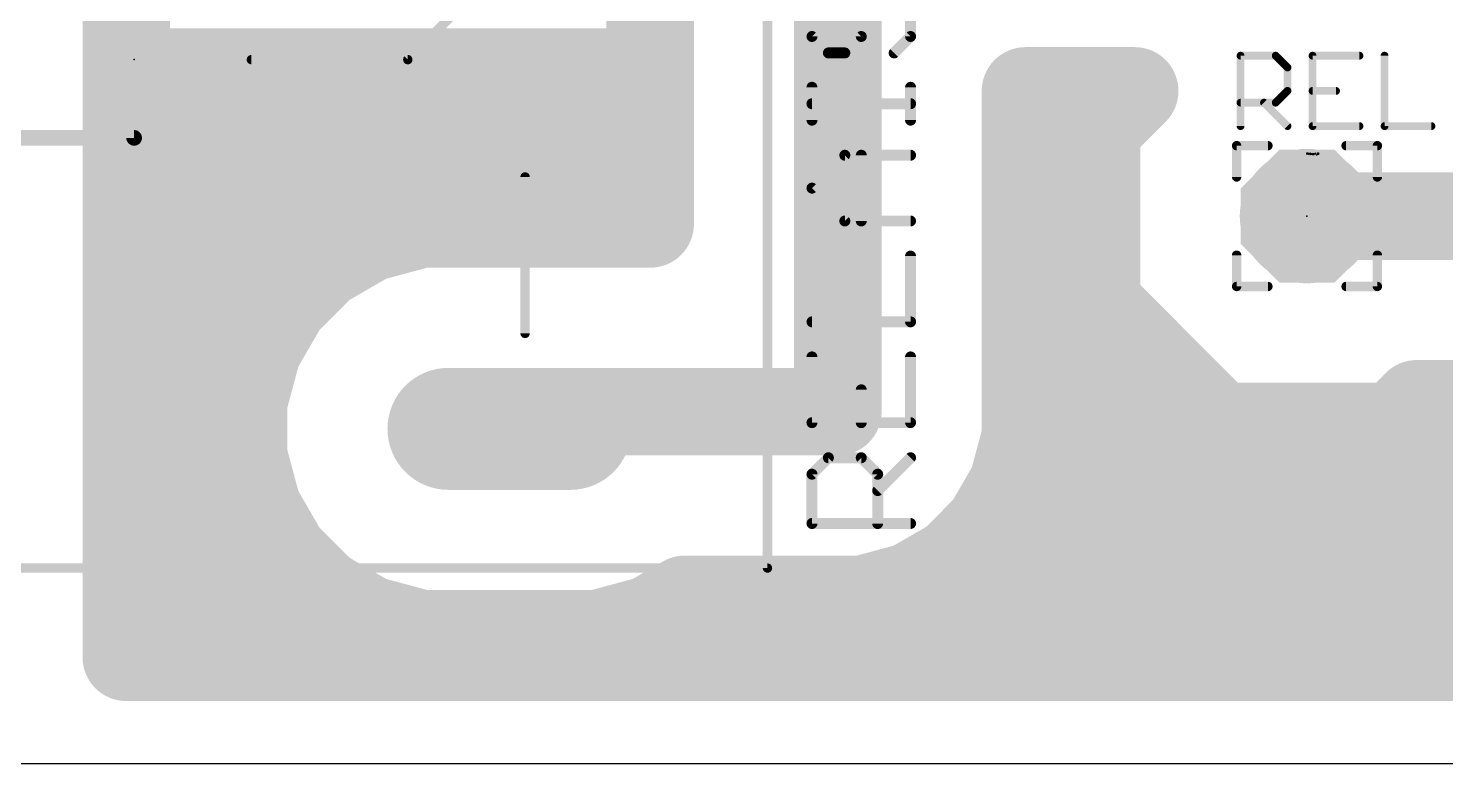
# Model space of a CAD drawing. Extents: x -14 to 150, y -1 to 89.
# Drawn here: x 75.75 to 98.77, y -1.27 to 10.67 of the extents above; entities that cross this region are included whole.
import ezdxf

# ---------------------------------------------------------------- set-up
doc = ezdxf.new("R2010")
doc.units = 0
for name, color, linetype in [('16', 175, 'CONTINUOUS'), ('17', 82, 'CONTINUOUS'), ('20', 7, 'CONTINUOUS'), ('21', 253, 'CONTINUOUS'), ('23', 7, 'CONTINUOUS'), ('25', 253, 'CONTINUOUS'), ('27', 253, 'CONTINUOUS'), ('51', 253, 'CONTINUOUS')]:
    doc.layers.add(name, color=color, linetype=linetype)

# ---------------------------------------------------------------- blocks, each defined once
blk = doc.blocks.new('LONGP100')
at = {"const_width": 1}
blk.add_lwpolyline([(-0.5, 0), (0.5, 0)], dxfattribs=at)
at = {"const_width": 0.5}
for points in [[(-0.5, 0.25, 1), (-0.5, -0.25)], [(0.5, -0.25, 1), (0.5, 0.25)]]:
    blk.add_lwpolyline(points, format="xyb", dxfattribs=at)
blk = doc.blocks.new('OCTAGONP')
at = {"const_width": 0.5}
blk.add_lwpolyline([(-0.25, -0.1036), (-0.25, 0.1036), (-0.1036, 0.25), (0.1036, 0.25), (0.25, 0.1036), (0.25, -0.1036), (0.1036, -0.25), (-0.1036, -0.25), (-0.25, -0.1036), (-0.25, 0.1036)], dxfattribs=at)

msp = doc.modelspace()

# ---------------------------------------------------------------- linework, layer by layer
at = {"layer": '16', "const_width": 1.4224}
for points in [[(77.343, 0.4572), (77.343, 73.7057)], [(85.852, 13.0602), (85.852, 7.493)], [(88.9, 12.7), (88.9, 4.445)], [(77.343, 9.9568), (85.852, 9.9568)], [(91.948, 4.0437), (91.948, 9.652)], [(91.948, 9.652), (93.7206, 9.652)], [(93.7206, 9.652), (93.1037, 9.0351)], [(93.1037, 9.0351), (93.1037, 6.2049)], [(77.343, 8.5344), (85.852, 8.5344)], [(91.948, 8.5344), (93.1037, 8.5344)], [(96.52, 7.62), (100.33, 7.62)], [(82.1373, 7.493), (81.2911, 7.2662)], [(85.852, 7.493), (82.1373, 7.493)], [(81.2911, 7.2662), (80.5323, 6.8282)], [(77.343, 7.112), (81.0239, 7.112)], [(91.948, 7.112), (93.1037, 7.112)], [(80.5323, 6.8282), (79.9128, 6.2087)], [(79.9128, 6.2087), (79.4748, 5.4499)], [(93.1037, 6.2049), (95.1049, 4.2037)], [(77.343, 5.6896), (79.6131, 5.6896)], [(91.948, 5.6896), (93.619, 5.6896)], [(79.4748, 5.4499), (79.248, 4.6037)], [(79.248, 4.6037), (79.248, 3.7275)], [(88.9, 4.445), (83.566, 4.445)], [(83.566, 4.445), (83.566, 4.1656)], [(97.9351, 4.2037), (98.3034, 4.572)], [(98.3034, 4.572), (100.7313, 4.572)], [(77.343, 4.2672), (79.248, 4.2672)], [(91.948, 4.2672), (95.0414, 4.2672)], [(95.1049, 4.2037), (97.9351, 4.2037)], [(97.9986, 4.2672), (107.315, 4.2672)], [(91.7403, 3.2685), (91.948, 4.0437)], [(79.248, 3.7275), (79.4748, 2.8813)], [(91.339, 2.5735), (91.7403, 3.2685)], [(77.343, 2.8448), (79.4958, 2.8448)], [(79.4748, 2.8813), (79.9128, 2.1225)], [(91.4956, 2.8448), (107.315, 2.8448)], [(90.7715, 2.006), (91.339, 2.5735)], [(79.9128, 2.1225), (80.5323, 1.503)], [(90.0765, 1.6047), (90.7715, 2.006)], [(89.3013, 1.397), (90.0765, 1.6047)], [(77.343, 1.4224), (80.672, 1.4224)], [(80.5323, 1.503), (81.2911, 1.065)], [(85.8409, 1.065), (86.416, 1.397)], [(86.416, 1.397), (89.3013, 1.397)], [(89.3961, 1.4224), (107.315, 1.4224)], [(81.2911, 1.065), (82.1373, 0.8382)], [(84.9947, 0.8382), (85.8409, 1.065)], [(82.1373, 0.8382), (84.9947, 0.8382)], [(107.315, 0.4572), (77.343, 0.4572)]]:
    msp.add_lwpolyline(points, dxfattribs=at)
at = {"layer": '16', "const_width": 0.7112}
for points in [[(77.343, 10.3124, 1), (77.343, 9.6012)], [(85.852, 9.6012, 1), (85.852, 10.3124)], [(92.3036, 9.652, 1), (91.5924, 9.652)], [(91.948, 10.0076, 1), (91.948, 9.2964)], [(93.9721, 9.4006, 1), (93.4692, 9.9034)], [(93.7206, 9.2964, 1), (93.7206, 10.0076)], [(93.4593, 9.0351, 1), (92.7481, 9.0351)], [(92.8523, 9.2865, 1), (93.3551, 8.7836)], [(77.343, 8.89, 1), (77.343, 8.1788)], [(85.852, 8.1788, 1), (85.852, 8.89)], [(91.948, 8.89, 1), (91.948, 8.1788)], [(93.1037, 8.1788, 1), (93.1037, 8.89)], [(96.52, 7.9756, 1), (96.52, 7.2644)], [(82.1373, 7.8486, 1), (82.1373, 7.1374)], [(82.2294, 7.1495, 1), (82.0453, 7.8365)], [(85.852, 7.1374, 1), (85.852, 7.8486)], [(81.199, 7.6097, 1), (81.3831, 6.9228)], [(81.4689, 6.9583, 1), (81.1133, 7.5742)], [(85.4964, 7.493, 1), (86.2076, 7.493)], [(77.343, 7.4676, 1), (77.343, 6.7564)], [(81.0239, 6.7564, 1), (81.0239, 7.4676)], [(91.948, 7.4676, 1), (91.948, 6.7564)], [(93.1037, 6.7564, 1), (93.1037, 7.4676)], [(80.3545, 7.1361, 1), (80.7101, 6.5202)], [(80.7838, 6.5767, 1), (80.2809, 7.0796)], [(80.2208, 6.0309, 1), (79.6049, 6.3865)], [(93.3551, 6.4564, 1), (92.8523, 5.9535)], [(79.6614, 6.4601, 1), (80.1643, 5.9572)], [(92.7481, 6.2049, 1), (93.4593, 6.2049)], [(77.343, 6.0452, 1), (77.343, 5.334)], [(79.6131, 5.334, 1), (79.6131, 6.0452)], [(91.948, 6.0452, 1), (91.948, 5.334)], [(93.619, 5.334, 1), (93.619, 6.0452)], [(79.8182, 5.3579, 1), (79.1313, 5.542)], [(79.1668, 5.6277, 1), (79.7827, 5.2721)], [(79.6036, 4.6037, 1), (78.8924, 4.6037)], [(83.566, 4.8006, 1), (83.566, 4.0894)], [(83.9216, 4.445, 1), (83.2104, 4.445)], [(88.9, 4.0894, 1), (88.9, 4.8006)], [(98.3034, 4.9276, 1), (98.3034, 4.2164)], [(98.5548, 4.3206, 1), (98.0519, 4.8234)], [(77.343, 4.6228, 1), (77.343, 3.9116)], [(78.9045, 4.6957, 1), (79.5915, 4.5116)], [(79.248, 3.9116, 1), (79.248, 4.6228)], [(91.948, 4.6228, 1), (91.948, 3.9116)], [(95.1049, 4.5593, 1), (95.1049, 3.8481)], [(95.0414, 3.9116, 1), (95.0414, 4.6228)], [(97.9986, 4.6228, 1), (97.9986, 3.9116)], [(97.9351, 3.8481, 1), (97.9351, 4.5593)], [(88.5444, 4.445, 1), (89.2556, 4.445)], [(92.2915, 3.9517, 1), (91.6045, 4.1358)], [(94.8535, 3.9523, 1), (95.3564, 4.4551)], [(97.6836, 4.4551, 1), (98.1865, 3.9523)], [(79.5915, 3.8196, 1), (78.9045, 3.6355)], [(83.2104, 4.1656, 1), (83.9216, 4.1656)], [(91.5924, 4.0437, 1), (92.3036, 4.0437)], [(78.8924, 3.7275, 1), (79.6036, 3.7275)], [(92.0482, 3.0907, 1), (91.4323, 3.4463)], [(91.3968, 3.3605, 1), (92.0838, 3.1765)], [(77.343, 3.2004, 1), (77.343, 2.4892)], [(79.7827, 3.0591, 1), (79.1668, 2.7035)], [(79.4958, 2.4892, 1), (79.4958, 3.2004)], [(91.4956, 3.2004, 1), (91.4956, 2.4892)], [(79.1313, 2.7892, 1), (79.8182, 2.9733)], [(91.5905, 2.322, 1), (91.0876, 2.8249)], [(91.031, 2.7513, 1), (91.647, 2.3957)], [(80.1643, 2.374, 1), (79.6614, 1.8711)], [(79.6049, 1.9447, 1), (80.2208, 2.3003)], [(90.5201, 2.2574, 1), (91.023, 1.7545)], [(90.9493, 1.698, 1), (90.5937, 2.314)], [(90.1685, 1.2612, 1), (89.9844, 1.9482)], [(77.343, 1.778, 1), (77.343, 1.0668)], [(80.7101, 1.811, 1), (80.3545, 1.1951)], [(80.2809, 1.2516, 1), (80.7838, 1.7545)], [(80.672, 1.0668, 1), (80.672, 1.778)], [(86.416, 1.7526, 1), (86.416, 1.0414)], [(86.5938, 1.089, 1), (86.2382, 1.705)], [(89.2092, 1.7405, 1), (89.3933, 1.0535)], [(89.3961, 1.778, 1), (89.3961, 1.0668)], [(89.3013, 1.0414, 1), (89.3013, 1.7526)], [(89.8987, 1.9127, 1), (90.2543, 1.2968)], [(81.3831, 1.4084, 1), (81.199, 0.7215)], [(81.1133, 0.757, 1), (81.4689, 1.3729)], [(85.6631, 1.3729, 1), (86.0187, 0.757)], [(85.933, 0.7215, 1), (85.7489, 1.4084)], [(82.1373, 1.1938, 1), (82.1373, 0.4826)], [(82.0453, 0.4947, 1), (82.2294, 1.1817)], [(84.9026, 1.1817, 1), (85.0867, 0.4947)], [(84.9947, 0.4826, 1), (84.9947, 1.1938)], [(77.343, 0.8128, 1), (77.343, 0.1016)], [(76.9874, 0.4572, 1), (77.6986, 0.4572)]]:
    msp.add_lwpolyline(points, format="xyb", dxfattribs=at)
at = {"layer": '20'}
msp.add_line((-13.97, -1.27), (149.53, -1.27), dxfattribs=at)
at = {"layer": '21'}
for points, const_width in [([(87.757, 18.415), (87.757, 1.905)], 0.1524), ([(84.455, 12.7), (81.915, 10.16)], 0.1524), ([(77.47, 8.89), (77.47, 11.43)], 0.254), ([(79.375, 10.16), (81.915, 10.16)], 0.1524), ([(74.93, 8.89), (77.47, 8.89)], 0.254), ([(95.885, 8.763), (95.377, 8.763)], 0.1524), ([(95.377, 8.763), (95.377, 8.255)], 0.1524), ([(97.663, 8.763), (97.155, 8.763)], 0.1524), ([(97.663, 8.255), (97.663, 8.763)], 0.1524), ([(83.82, 8.255), (83.82, 5.715)], 0.1524), ([(95.377, 6.985), (95.377, 6.477)], 0.1524), ([(97.663, 6.477), (97.663, 6.985)], 0.1524), ([(95.377, 6.477), (95.885, 6.477)], 0.1524), ([(97.663, 6.477), (97.155, 6.477)], 0.1524), ([(67.183, 1.905), (87.757, 1.905)], 0.1524)]:
    msp.add_lwpolyline(points, dxfattribs=dict(at, const_width=const_width))
for points, const_width in [([(79.375, 10.1981, 1), (79.375, 10.1219)], 0.0762), ([(81.8881, 10.1869, 1), (81.9419, 10.1331)], 0.0762), ([(81.915, 10.1219, 1), (81.915, 10.1981)], 0.0762), ([(77.47, 8.8265, 1), (77.47, 8.9535)], 0.127), ([(77.4065, 8.89, 1), (77.5335, 8.89)], 0.127), ([(95.377, 8.8011, 1), (95.377, 8.7249)], 0.0762), ([(95.4151, 8.763, 1), (95.3389, 8.763)], 0.0762), ([(95.885, 8.7249, 1), (95.885, 8.8011)], 0.0762), ([(97.155, 8.8011, 1), (97.155, 8.7249)], 0.0762), ([(97.7011, 8.763, 1), (97.6249, 8.763)], 0.0762), ([(97.663, 8.7249, 1), (97.663, 8.8011)], 0.0762), ([(83.8581, 8.255, 1), (83.7819, 8.255)], 0.0762), ([(95.3389, 8.255, 1), (95.4151, 8.255)], 0.0762), ([(97.6249, 8.255, 1), (97.7011, 8.255)], 0.0762), ([(95.4151, 6.985, 1), (95.3389, 6.985)], 0.0762), ([(97.7011, 6.985, 1), (97.6249, 6.985)], 0.0762), ([(95.377, 6.5151, 1), (95.377, 6.4389)], 0.0762), ([(95.3389, 6.477, 1), (95.4151, 6.477)], 0.0762), ([(95.885, 6.4389, 1), (95.885, 6.5151)], 0.0762), ([(97.155, 6.5151, 1), (97.155, 6.4389)], 0.0762), ([(97.6249, 6.477, 1), (97.7011, 6.477)], 0.0762), ([(97.663, 6.4389, 1), (97.663, 6.5151)], 0.0762), ([(83.7819, 5.715, 1), (83.8581, 5.715)], 0.0762), ([(87.7189, 1.905, 1), (87.7951, 1.905)], 0.0762), ([(87.757, 1.8669, 1), (87.757, 1.9431)], 0.0762)]:
    msp.add_lwpolyline(points, format="xyb", dxfattribs=dict(at, const_width=const_width))
at = {"layer": '23'}
for p in [(77.47, 10.16), (96.52, 7.62)]:
    msp.add_point(p, dxfattribs=at)
at = {"layer": '25'}
for points, const_width in [([(88.4795, 11.0697), (88.4795, 10.5359)], 0.1778), ([(89.2803, 10.5359), (89.2803, 11.0697)], 0.1778), ([(90.0811, 11.0697), (90.0811, 10.5359)], 0.1778), ([(88.4795, 10.5359), (88.7465, 10.269)], 0.1778), ([(89.0134, 10.269), (89.2803, 10.5359)], 0.1778), ([(90.0811, 10.5359), (89.8142, 10.269)], 0.1778), ([(88.7465, 10.269), (89.0134, 10.269)], 0.1778), ([(95.4405, 9.0805), (95.4405, 10.2245)], 0.127), ([(95.4405, 10.2245), (96.0125, 10.2245)], 0.127), ([(96.0125, 10.2245), (96.2032, 10.0338)], 0.127), ([(97.3725, 10.2245), (96.6099, 10.2245)], 0.127), ([(96.6099, 10.2245), (96.6099, 9.0805)], 0.127), ([(97.7793, 10.2245), (97.7793, 9.0805)], 0.127), ([(96.2032, 10.0338), (96.2032, 9.6525)], 0.127), ([(88.4795, 9.1775), (88.4795, 9.7114)], 0.1778), ([(90.0811, 9.1775), (90.0811, 9.7114)], 0.1778), ([(96.2032, 9.6525), (96.0125, 9.4618)], 0.127), ([(96.6099, 9.6525), (96.9912, 9.6525)], 0.127), ([(90.0811, 9.4445), (88.4795, 9.4445)], 0.1778), ([(96.0125, 9.4618), (95.4405, 9.4618)], 0.127), ([(95.8218, 9.4618), (96.2032, 9.0805)], 0.127), ([(96.6099, 9.0805), (97.3725, 9.0805)], 0.127), ([(97.7793, 9.0805), (98.5419, 9.0805)], 0.127), ([(88.4795, 8.0742), (89.0134, 8.6081)], 0.1778), ([(89.0134, 8.6081), (90.0811, 8.6081)], 0.1778), ([(89.2803, 7.5404), (89.2803, 8.6081)], 0.1778), ([(89.0134, 7.5404), (88.4795, 8.0742)], 0.1778), ([(90.0811, 7.5404), (89.0134, 7.5404)], 0.1778), ([(90.0811, 5.9032), (90.0811, 6.9709)], 0.1778), ([(88.4795, 5.9032), (90.0811, 5.9032)], 0.1778), ([(88.4795, 5.3338), (88.4795, 4.2661)], 0.1778), ([(90.0811, 4.2661), (90.0811, 5.3338)], 0.1778), ([(89.2803, 4.2661), (89.2803, 4.7999)], 0.1778), ([(88.4795, 4.2661), (90.0811, 4.2661)], 0.1778), ([(88.4795, 3.4297), (88.7465, 3.6966)], 0.1778), ([(88.7465, 3.6966), (89.2803, 3.6966)], 0.1778), ([(89.2803, 3.6966), (89.5472, 3.4297)], 0.1778), ([(89.5472, 3.1628), (90.0811, 3.6966)], 0.1778), ([(88.4795, 2.6289), (88.4795, 3.4297)], 0.1778), ([(89.5472, 3.4297), (89.5472, 2.6289)], 0.1778), ([(90.0811, 2.6289), (88.4795, 2.6289)], 0.1778)]:
    msp.add_lwpolyline(points, dxfattribs=dict(at, const_width=const_width))
for points, const_width in [([(88.511, 10.5673, 1), (88.4481, 10.5045)], 0.0889), ([(89.3117, 10.5045, 1), (89.2489, 10.5673)], 0.0889), ([(90.1125, 10.5045, 1), (90.0497, 10.5673)], 0.0889), ([(88.4351, 10.5359, 1), (88.524, 10.5359)], 0.0889), ([(89.2359, 10.5359, 1), (89.3248, 10.5359)], 0.0889), ([(90.0367, 10.5359, 1), (90.1256, 10.5359)], 0.0889), ([(88.7465, 10.3134, 1), (88.7465, 10.2245)], 0.0889), ([(88.715, 10.2375, 1), (88.7779, 10.3004)], 0.0889), ([(88.982, 10.3004, 1), (89.0448, 10.2375)], 0.0889), ([(89.0134, 10.2245, 1), (89.0134, 10.3134)], 0.0889), ([(89.7827, 10.3004, 1), (89.8456, 10.2375)], 0.0889), ([(95.4723, 10.2245, 1), (95.4087, 10.2245)], 0.0635), ([(95.4405, 10.2562, 1), (95.4405, 10.1927)], 0.0635), ([(96.0349, 10.2469, 1), (95.99, 10.202)], 0.0635), ([(96.0125, 10.1927, 1), (96.0125, 10.2562)], 0.0635), ([(96.6099, 10.2562, 1), (96.6099, 10.1927)], 0.0635), ([(96.6416, 10.2245, 1), (96.5781, 10.2245)], 0.0635), ([(97.3725, 10.1927, 1), (97.3725, 10.2562)], 0.0635), ([(97.811, 10.2245, 1), (97.7475, 10.2245)], 0.0635), ([(96.2349, 10.0338, 1), (96.1714, 10.0338)], 0.0635), ([(96.1807, 10.0114, 1), (96.2256, 10.0563)], 0.0635), ([(88.524, 9.7114, 1), (88.4351, 9.7114)], 0.0889), ([(90.1256, 9.7114, 1), (90.0367, 9.7114)], 0.0889), ([(96.1714, 9.6525, 1), (96.2349, 9.6525)], 0.0635), ([(96.2256, 9.63, 1), (96.1807, 9.6749)], 0.0635), ([(96.6099, 9.6842, 1), (96.6099, 9.6207)], 0.0635), ([(96.9912, 9.6207, 1), (96.9912, 9.6842)], 0.0635), ([(88.4795, 9.4889, 1), (88.4795, 9.4)], 0.0889), ([(90.0811, 9.4, 1), (90.0811, 9.4889)], 0.0889), ([(95.4405, 9.4936, 1), (95.4405, 9.4301)], 0.0635), ([(95.8443, 9.4843, 1), (95.7994, 9.4394)], 0.0635), ([(95.99, 9.4843, 1), (96.0349, 9.4394)], 0.0635), ([(96.0125, 9.4301, 1), (96.0125, 9.4936)], 0.0635), ([(88.4351, 9.1775, 1), (88.524, 9.1775)], 0.0889), ([(90.0367, 9.1775, 1), (90.1256, 9.1775)], 0.0889), ([(95.4087, 9.0805, 1), (95.4723, 9.0805)], 0.0635), ([(96.1807, 9.058, 1), (96.2256, 9.103)], 0.0635), ([(96.6099, 9.1123, 1), (96.6099, 9.0488)], 0.0635), ([(96.5781, 9.0805, 1), (96.6416, 9.0805)], 0.0635), ([(97.3725, 9.0488, 1), (97.3725, 9.1123)], 0.0635), ([(97.7475, 9.0805, 1), (97.811, 9.0805)], 0.0635), ([(97.7793, 9.1123, 1), (97.7793, 9.0488)], 0.0635), ([(98.5419, 9.0488, 1), (98.5419, 9.1123)], 0.0635), ([(89.0134, 8.6525, 1), (89.0134, 8.5636)], 0.0889), ([(89.0448, 8.5767, 1), (88.982, 8.6395)], 0.0889), ([(89.3248, 8.6081, 1), (89.2359, 8.6081)], 0.0889), ([(90.0811, 8.5636, 1), (90.0811, 8.6525)], 0.0889), ([(88.511, 8.1057, 1), (88.4481, 8.0428)], 0.0889), ([(88.4481, 8.1057, 1), (88.511, 8.0428)], 0.0889), ([(89.0134, 7.5848, 1), (89.0134, 7.4959)], 0.0889), ([(88.982, 7.5089, 1), (89.0448, 7.5718)], 0.0889), ([(90.0811, 7.4959, 1), (90.0811, 7.5848)], 0.0889), ([(89.2359, 7.5404, 1), (89.3248, 7.5404)], 0.0889), ([(90.1256, 6.9709, 1), (90.0367, 6.9709)], 0.0889), ([(88.4795, 5.9477, 1), (88.4795, 5.8588)], 0.0889), ([(90.0811, 5.8588, 1), (90.0811, 5.9477)], 0.0889), ([(90.0367, 5.9032, 1), (90.1256, 5.9032)], 0.0889), ([(88.524, 5.3338, 1), (88.4351, 5.3338)], 0.0889), ([(90.1256, 5.3338, 1), (90.0367, 5.3338)], 0.0889), ([(89.3248, 4.7999, 1), (89.2359, 4.7999)], 0.0889), ([(88.4795, 4.3105, 1), (88.4795, 4.2216)], 0.0889), ([(88.4351, 4.2661, 1), (88.524, 4.2661)], 0.0889), ([(89.2359, 4.2661, 1), (89.3248, 4.2661)], 0.0889), ([(90.0367, 4.2661, 1), (90.1256, 4.2661)], 0.0889), ([(90.0811, 4.2216, 1), (90.0811, 4.3105)], 0.0889), ([(88.7465, 3.7411, 1), (88.7465, 3.6522)], 0.0889), ([(88.7779, 3.6652, 1), (88.715, 3.728)], 0.0889), ([(89.3117, 3.728, 1), (89.2489, 3.6652)], 0.0889), ([(89.2803, 3.6522, 1), (89.2803, 3.7411)], 0.0889), ([(90.1125, 3.6652, 1), (90.0497, 3.728)], 0.0889), ([(88.524, 3.4297, 1), (88.4351, 3.4297)], 0.0889), ([(88.4481, 3.4611, 1), (88.511, 3.3983)], 0.0889), ([(89.5917, 3.4297, 1), (89.5028, 3.4297)], 0.0889), ([(89.5158, 3.3983, 1), (89.5787, 3.4611)], 0.0889), ([(89.5158, 3.1942, 1), (89.5787, 3.1313)], 0.0889), ([(88.4795, 2.6734, 1), (88.4795, 2.5845)], 0.0889), ([(88.4351, 2.6289, 1), (88.524, 2.6289)], 0.0889), ([(89.5028, 2.6289, 1), (89.5917, 2.6289)], 0.0889), ([(90.0811, 2.5845, 1), (90.0811, 2.6734)], 0.0889)]:
    msp.add_lwpolyline(points, format="xyb", dxfattribs=dict(at, const_width=const_width))
at = {"layer": '27'}
for p, q in [((96.52, 8.62), (96.52, 8.6454)), ((96.52, 8.6454), (96.5327, 8.6454)), ((96.5327, 8.6285), (96.52, 8.6285)), ((96.5285, 8.6285), (96.5369, 8.62)), ((96.5327, 8.6454), (96.5369, 8.6412)), ((96.5369, 8.6327), (96.5327, 8.6285)), ((96.5369, 8.6412), (96.5369, 8.6327)), ((96.5434, 8.6327), (96.5476, 8.6369)), ((96.5434, 8.6242), (96.5434, 8.6327)), ((96.5603, 8.6285), (96.5434, 8.6285)), ((96.5476, 8.62), (96.5434, 8.6242)), ((96.5476, 8.6369), (96.5561, 8.6369)), ((96.5561, 8.62), (96.5476, 8.62)), ((96.5561, 8.6369), (96.5603, 8.6327)), ((96.5603, 8.6327), (96.5603, 8.6285)), ((96.5668, 8.6454), (96.571, 8.6454)), ((96.5668, 8.62), (96.5752, 8.62)), ((96.571, 8.6454), (96.571, 8.62)), ((96.5824, 8.6242), (96.5866, 8.6285)), ((96.5866, 8.62), (96.5824, 8.6242)), ((96.5866, 8.6369), (96.5951, 8.6369)), ((96.5866, 8.6285), (96.5993, 8.6285)), ((96.5993, 8.62), (96.5866, 8.62)), ((96.5951, 8.6369), (96.5993, 8.6327)), ((96.5993, 8.6327), (96.5993, 8.62)), ((96.6058, 8.6369), (96.61, 8.6369)), ((96.6058, 8.62), (96.6142, 8.62)), ((96.61, 8.6497), (96.61, 8.6454)), ((96.61, 8.6369), (96.61, 8.62)), ((96.6213, 8.6327), (96.6256, 8.6369)), ((96.6256, 8.6285), (96.6213, 8.6327)), ((96.6213, 8.62), (96.6341, 8.62)), ((96.6256, 8.6369), (96.6383, 8.6369)), ((96.6341, 8.6285), (96.6256, 8.6285)), ((96.6383, 8.6242), (96.6341, 8.6285)), ((96.6341, 8.62), (96.6383, 8.6242)), ((96.6574, 8.6454), (96.6447, 8.6327)), ((96.6447, 8.6327), (96.6617, 8.6327)), ((96.6574, 8.62), (96.6574, 8.6454)), ((96.6681, 8.6158), (96.6851, 8.6158)), ((96.6915, 8.6412), (96.6957, 8.6454)), ((96.6915, 8.6242), (96.6915, 8.6412)), ((96.6915, 8.6242), (96.7085, 8.6412)), ((96.6957, 8.62), (96.6915, 8.6242)), ((96.6957, 8.6454), (96.7042, 8.6454)), ((96.7042, 8.62), (96.6957, 8.62)), ((96.7042, 8.6454), (96.7085, 8.6412)), ((96.7085, 8.6242), (96.7042, 8.62)), ((96.7085, 8.6412), (96.7085, 8.6242))]:
    msp.add_line(p, q, dxfattribs=at)
at = {"layer": '51', "const_width": 0.1524}
msp.add_lwpolyline([(96.52, 6.604, 1), (96.52, 8.636, 1), (96.52, 6.604)], format="xyb", dxfattribs=at)

# ---------------------------------------------------------------- block references
at = {"layer": '17'}
for name, p, xscale, yscale in [('OCTAGONP', (96.52, 7.62), 2.159, 2.159), ('OCTAGONP', (96.52, 7.62), 2.159, 2.159), ('LONGP100', (83.566, 4.1656), 1.9812, 1.9812), ('LONGP100', (83.566, 4.1656), 1.9812, 1.9812)]:
    msp.add_blockref(name, p, dxfattribs=dict(at, xscale=xscale, yscale=yscale))

doc.saveas('drawing.dxf')
